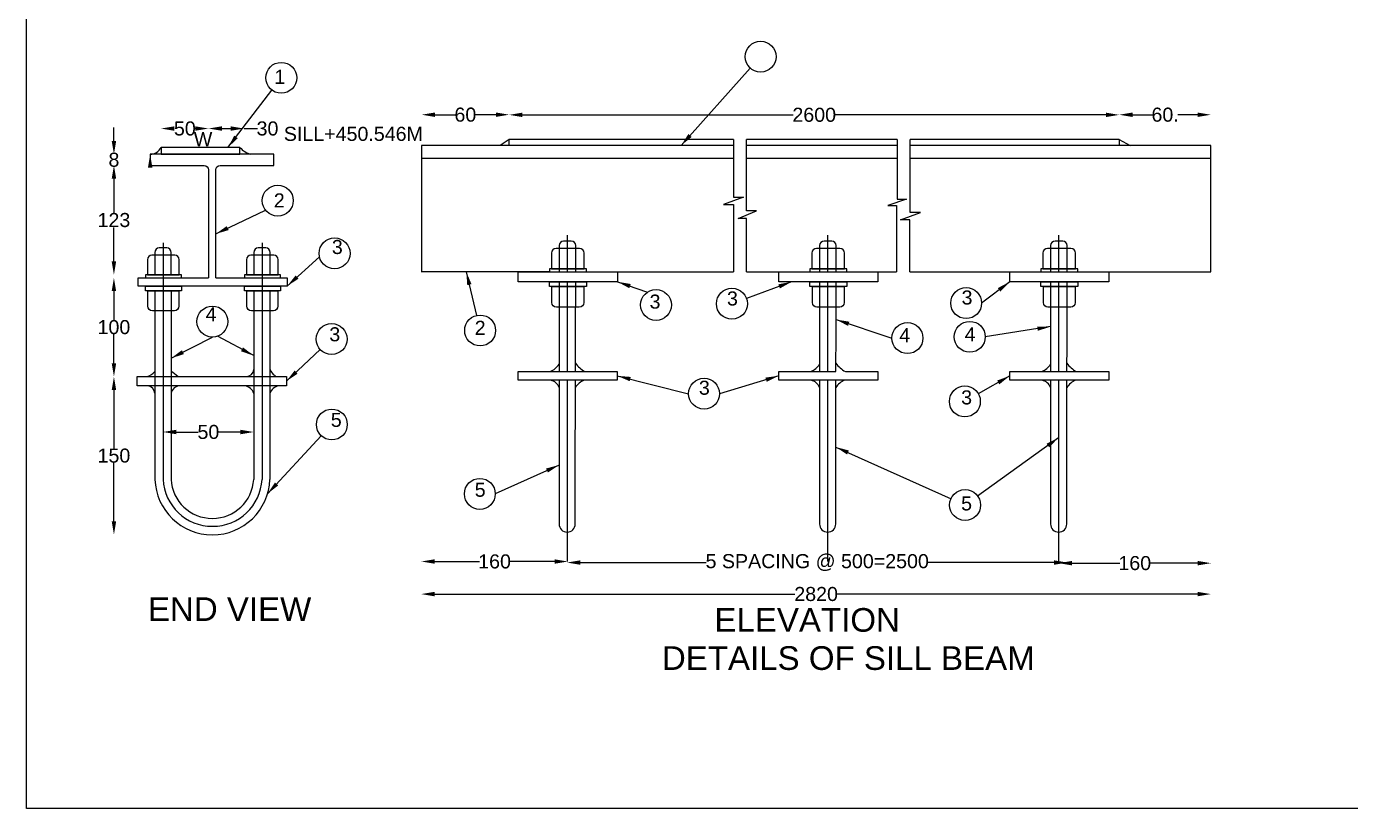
# Model space of a CAD drawing. Header units: inches. Extents: x 1509 to 4188, y -1217 to 874.
# Drawn here: x 1509 to 2404, y -1217 to -688 of the extents above; entities that cross this region are included whole.
import ezdxf

# ---------------------------------------------------------------- set-up
doc = ezdxf.new("R2010")
doc.units = ezdxf.units.IN
doc.header["$MEASUREMENT"] = 0
doc.layers.add('DIMENSIONS', color=7, linetype='Continuous')
doc.layers.add('TEXT', color=1, linetype='Continuous')
doc.styles.get("Standard").update_dxf_attribs({"font": 'arial.ttf', "height": 9.5})
doc.dimstyles.get("Standard").update_dxf_attribs({"dimtxt": 11, "dimasz": 9, "dimexe": 0.18, "dimexo": 0.0625, "dimgap": 0.09, "dimtad": 0, "dimtih": 1, "dimtoh": 1, "dimdec": 4, "dimzin": 0, "dimdsep": 46, "dimtxsty": 'Standard', "dimcen": 0.09, "dimse1": 1, "dimse2": 1, "dimadec": 0, "dimazin": 0, "dimtfac": 1, "dimtdec": 4, "dimtofl": 0, "dimtmove": 0, "dimatfit": 3, "dimfxl": 1, "dimtolj": 1, "dimtzin": 0, "dimarcsym": 0})

# ---------------------------------------------------------------- blocks, each defined once
blk = doc.blocks.new('*D56')
at = {"layer": 'Defpoints', "color": 0, "transparency": 16777216}
for p in [(1592.58, -774.44), (1567.69, -782.01), (1592.58, -782.01)]:
    blk.add_point(p, dxfattribs=at)
at = {"layer": 'DIMENSIONS', "color": 0, "lineweight": -2, "transparency": 16777216}
for p, q in [((1567.69, -765.44), (1567.69, -756.44)), ((1567.69, -791.01), (1567.69, -800.01))]:
    blk.add_line(p, q, dxfattribs=at)
at = {"layer": 'DIMENSIONS', "color": 0, "transparency": 16777216}
for points in [[(1566.19, -765.44), (1569.19, -765.44), (1567.69, -774.44)], [(1566.19, -791.01), (1569.19, -791.01), (1567.69, -782.01)]]:
    blk.add_solid(points, dxfattribs=at)
at = {"layer": 'DIMENSIONS', "color": 0, "transparency": 16777216, "insert": (1567.69, -778.22), "char_height": 9.5, "attachment_point": 5}
blk.add_mtext('\\A1;8', dxfattribs=at)
blk = doc.blocks.new('*D57')
at = {"layer": 'Defpoints', "color": 0, "transparency": 16777216}
for p in [(1607, -782.01), (1567.67, -855.94), (1601.16, -855.94)]:
    blk.add_point(p, dxfattribs=at)
at = {"layer": 'DIMENSIONS', "color": 0, "lineweight": -2, "transparency": 16777216}
for p, q in [((1567.67, -791.01), (1567.67, -814.03)), ((1567.67, -846.94), (1567.67, -823.92))]:
    blk.add_line(p, q, dxfattribs=at)
at = {"layer": 'DIMENSIONS', "color": 0, "transparency": 16777216}
for points in [[(1566.17, -791.01), (1569.17, -791.01), (1567.67, -782.01)], [(1566.17, -846.94), (1569.17, -846.94), (1567.67, -855.94)]]:
    blk.add_solid(points, dxfattribs=at)
at = {"layer": 'DIMENSIONS', "color": 0, "transparency": 16777216, "insert": (1567.67, -818.97), "char_height": 9.5, "attachment_point": 5}
blk.add_mtext('\\A1;123', dxfattribs=at)
blk = doc.blocks.new('*D58')
at = {"layer": 'Defpoints', "color": 0, "transparency": 16777216}
for p in [(1600.9, -857.93), (1567.67, -924.79), (1600.9, -924.79)]:
    blk.add_point(p, dxfattribs=at)
at = {"layer": 'DIMENSIONS', "color": 0, "lineweight": -2, "transparency": 16777216}
for p, q in [((1567.67, -866.93), (1567.67, -886.42)), ((1567.67, -915.79), (1567.67, -896.3))]:
    blk.add_line(p, q, dxfattribs=at)
at = {"layer": 'DIMENSIONS', "color": 0, "transparency": 16777216}
for points in [[(1566.17, -866.93), (1569.17, -866.93), (1567.67, -857.93)], [(1566.17, -915.79), (1569.17, -915.79), (1567.67, -924.79)]]:
    blk.add_solid(points, dxfattribs=at)
at = {"layer": 'DIMENSIONS', "color": 0, "transparency": 16777216, "insert": (1567.67, -891.36), "char_height": 9.5, "attachment_point": 5}
blk.add_mtext('\\A1;100', dxfattribs=at)
blk = doc.blocks.new('*D59')
at = {"layer": 'Defpoints', "color": 0, "transparency": 16777216}
for p in [(1600.9, -924.79), (1567.67, -1031.61), (1631.02, -1031.61)]:
    blk.add_point(p, dxfattribs=at)
at = {"layer": 'DIMENSIONS', "color": 0, "lineweight": -2, "transparency": 16777216}
for p, q in [((1567.67, -933.79), (1567.67, -973.26)), ((1567.67, -1022.61), (1567.67, -983.14))]:
    blk.add_line(p, q, dxfattribs=at)
at = {"layer": 'DIMENSIONS', "color": 0, "transparency": 16777216}
for points in [[(1566.17, -933.79), (1569.17, -933.79), (1567.67, -924.79)], [(1566.17, -1022.61), (1569.17, -1022.61), (1567.67, -1031.61)]]:
    blk.add_solid(points, dxfattribs=at)
at = {"layer": 'DIMENSIONS', "color": 0, "transparency": 16777216, "insert": (1567.67, -978.2), "char_height": 9.5, "attachment_point": 5}
blk.add_mtext('\\A1;150', dxfattribs=at)
blk = doc.blocks.new('*D60')
at = {"layer": 'Defpoints', "color": 0, "transparency": 16777216}
for p in [(1600.9, -962.22), (1662.24, -962.22), (1662.24, -962.22)]:
    blk.add_point(p, dxfattribs=at)
at = {"layer": 'DIMENSIONS', "color": 0, "lineweight": -2, "transparency": 16777216}
for p, q in [((1609.9, -962.22), (1624.69, -962.22)), ((1653.24, -962.22), (1638.45, -962.22))]:
    blk.add_line(p, q, dxfattribs=at)
at = {"layer": 'DIMENSIONS', "color": 0, "transparency": 16777216}
for points in [[(1609.9, -960.72), (1609.9, -963.72), (1600.9, -962.22)], [(1653.24, -960.72), (1653.24, -963.72), (1662.24, -962.22)]]:
    blk.add_solid(points, dxfattribs=at)
at = {"layer": 'DIMENSIONS', "color": 0, "transparency": 16777216, "insert": (1631.57, -962.22), "char_height": 9.5, "attachment_point": 5}
blk.add_mtext('\\A1;50', dxfattribs=at)
blk = doc.blocks.new('*D61')
at = {"layer": 'Defpoints', "color": 0, "transparency": 16777216}
for p in [(1631.67, -757.07), (1599.58, -774.44), (1631.67, -785.01)]:
    blk.add_point(p, dxfattribs=at)
at = {"layer": 'DIMENSIONS', "color": 0, "lineweight": -2, "transparency": 16777216}
for p, q in [((1608.58, -757.07), (1608.75, -757.07)), ((1622.67, -757.07), (1622.5, -757.07))]:
    blk.add_line(p, q, dxfattribs=at)
at = {"layer": 'DIMENSIONS', "color": 0, "transparency": 16777216}
for points in [[(1608.58, -755.57), (1608.58, -758.57), (1599.58, -757.07)], [(1622.67, -755.57), (1622.67, -758.57), (1631.67, -757.07)]]:
    blk.add_solid(points, dxfattribs=at)
at = {"layer": 'DIMENSIONS', "color": 0, "transparency": 16777216, "insert": (1615.63, -757.07), "char_height": 9.5, "attachment_point": 5}
blk.add_mtext('\\A1;50', dxfattribs=at)
blk = doc.blocks.new('*D62')
at = {"layer": 'Defpoints', "color": 0, "transparency": 16777216}
for p in [(1631.67, -757.07), (1655.68, -755.68), (1655.68, -757.07)]:
    blk.add_point(p, dxfattribs=at)
at = {"layer": 'DIMENSIONS', "color": 0, "lineweight": -2, "transparency": 16777216}
for p, q in [((1640.67, -757.07), (1646.68, -757.07)), ((1655.68, -757.07), (1664.68, -757.07))]:
    blk.add_line(p, q, dxfattribs=at)
at = {"layer": 'DIMENSIONS', "color": 0, "transparency": 16777216}
for points in [[(1640.67, -755.57), (1640.67, -758.57), (1631.67, -757.07)], [(1646.68, -755.57), (1646.68, -758.57), (1655.68, -757.07)]]:
    blk.add_solid(points, dxfattribs=at)
at = {"layer": 'DIMENSIONS', "color": 0, "transparency": 16777216, "insert": (1671.55, -757.07), "char_height": 9.5, "attachment_point": 5}
blk.add_mtext('\\A1;30', dxfattribs=at)
blk = doc.blocks.new('*D63')
at = {"layer": 'Defpoints', "color": 0, "transparency": 16777216}
for p in [(1835.02, -747.72), (1775.77, -768.47), (1835.02, -768.47)]:
    blk.add_point(p, dxfattribs=at)
at = {"layer": 'DIMENSIONS', "color": 0, "lineweight": -2, "transparency": 16777216}
for p, q in [((1784.77, -747.72), (1798.49, -747.72)), ((1826.02, -747.72), (1812.3, -747.72))]:
    blk.add_line(p, q, dxfattribs=at)
at = {"layer": 'DIMENSIONS', "color": 0, "transparency": 16777216}
for points in [[(1784.77, -746.22), (1784.77, -749.22), (1775.77, -747.72)], [(1826.02, -746.22), (1826.02, -749.22), (1835.02, -747.72)]]:
    blk.add_solid(points, dxfattribs=at)
at = {"layer": 'DIMENSIONS', "color": 0, "transparency": 16777216, "insert": (1805.39, -747.72), "char_height": 9.5, "attachment_point": 5}
blk.add_mtext('\\A1;60', dxfattribs=at)
blk = doc.blocks.new('*D64')
at = {"layer": 'Defpoints', "color": 0, "transparency": 16777216}
for p in [(2247.73, -747.82), (1835.02, -764.43), (2247.73, -764.43)]:
    blk.add_point(p, dxfattribs=at)
at = {"layer": 'DIMENSIONS', "color": 0, "lineweight": -2, "transparency": 16777216}
for p, q in [((1844.02, -747.82), (2027.03, -747.82)), ((2238.73, -747.82), (2055.71, -747.82))]:
    blk.add_line(p, q, dxfattribs=at)
at = {"layer": 'DIMENSIONS', "color": 0, "transparency": 16777216}
for points in [[(1844.02, -746.32), (1844.02, -749.32), (1835.02, -747.82)], [(2238.73, -746.32), (2238.73, -749.32), (2247.73, -747.82)]]:
    blk.add_solid(points, dxfattribs=at)
at = {"layer": 'DIMENSIONS', "color": 0, "transparency": 16777216, "insert": (2041.37, -747.82), "char_height": 9.5, "attachment_point": 5}
blk.add_mtext('\\A1;2600', dxfattribs=at)
blk = doc.blocks.new('*D65')
at = {"layer": 'Defpoints', "color": 0, "transparency": 16777216}
for p in [(2309.73, -747.74), (2247.73, -764.43), (2309.73, -768.47)]:
    blk.add_point(p, dxfattribs=at)
at = {"layer": 'DIMENSIONS', "color": 0, "lineweight": -2, "transparency": 16777216}
for p, q in [((2256.73, -747.74), (2270.24, -747.74)), ((2300.73, -747.74), (2287.22, -747.74))]:
    blk.add_line(p, q, dxfattribs=at)
at = {"layer": 'DIMENSIONS', "color": 0, "transparency": 16777216}
for points in [[(2256.73, -746.24), (2256.73, -749.24), (2247.73, -747.74)], [(2300.73, -746.24), (2300.73, -749.24), (2309.73, -747.74)]]:
    blk.add_solid(points, dxfattribs=at)
at = {"layer": 'DIMENSIONS', "color": 0, "transparency": 16777216, "insert": (2278.73, -747.74), "char_height": 9.5, "attachment_point": 5}
blk.add_mtext('\\A1;60.', dxfattribs=at)
blk = doc.blocks.new('*D66')
at = {"layer": 'Defpoints', "color": 0, "transparency": 16777216}
for p in [(1775.57, -853.85), (1874.74, -853.85), (1874.74, -1049.76)]:
    blk.add_point(p, dxfattribs=at)
at = {"layer": 'DIMENSIONS', "color": 0, "lineweight": -2, "transparency": 16777216}
for p, q in [((1784.57, -1049.76), (1815.03, -1049.76)), ((1865.74, -1049.76), (1835.27, -1049.76))]:
    blk.add_line(p, q, dxfattribs=at)
at = {"layer": 'DIMENSIONS', "color": 0, "transparency": 16777216}
for points in [[(1784.57, -1048.26), (1784.57, -1051.26), (1775.57, -1049.76)], [(1865.74, -1048.26), (1865.74, -1051.26), (1874.74, -1049.76)]]:
    blk.add_solid(points, dxfattribs=at)
at = {"layer": 'DIMENSIONS', "color": 0, "transparency": 16777216, "insert": (1825.15, -1049.76), "char_height": 9.5, "attachment_point": 5}
blk.add_mtext('\\A1;160', dxfattribs=at)
blk = doc.blocks.new('*D67')
at = {"layer": 'Defpoints', "color": 0, "transparency": 16777216}
for p in [(1874.21, -853.85), (2212.58, -851.8), (2212.58, -1050.47)]:
    blk.add_point(p, dxfattribs=at)
at = {"layer": 'DIMENSIONS', "color": 0, "lineweight": -2, "transparency": 16777216}
for p, q in [((1883.21, -1050.47), (1968.36, -1050.47)), ((2203.58, -1050.47), (2118.42, -1050.47))]:
    blk.add_line(p, q, dxfattribs=at)
at = {"layer": 'DIMENSIONS', "color": 0, "transparency": 16777216}
for points in [[(1883.21, -1048.97), (1883.21, -1051.97), (1874.21, -1050.47)], [(2203.58, -1048.97), (2203.58, -1051.97), (2212.58, -1050.47)]]:
    blk.add_solid(points, dxfattribs=at)
at = {"layer": 'DIMENSIONS', "color": 0, "transparency": 16777216, "insert": (2043.39, -1050.47), "char_height": 9.5, "attachment_point": 5}
blk.add_mtext('\\A1;5 SPACING @ 500=2500', dxfattribs=at)
blk = doc.blocks.new('*D68')
at = {"layer": 'Defpoints', "color": 0, "transparency": 16777216}
for p in [(2206.68, -853.85), (2309.73, -853.85), (2309.73, -1050.88)]:
    blk.add_point(p, dxfattribs=at)
at = {"layer": 'DIMENSIONS', "color": 0, "lineweight": -2, "transparency": 16777216}
for p, q in [((2215.68, -1050.88), (2248.08, -1050.88)), ((2300.73, -1050.88), (2268.32, -1050.88))]:
    blk.add_line(p, q, dxfattribs=at)
at = {"layer": 'DIMENSIONS', "color": 0, "transparency": 16777216}
for points in [[(2215.68, -1049.38), (2215.68, -1052.38), (2206.68, -1050.88)], [(2300.73, -1049.38), (2300.73, -1052.38), (2309.73, -1050.88)]]:
    blk.add_solid(points, dxfattribs=at)
at = {"layer": 'DIMENSIONS', "color": 0, "transparency": 16777216, "insert": (2258.2, -1050.88), "char_height": 9.5, "attachment_point": 5}
blk.add_mtext('\\A1;160', dxfattribs=at)
blk = doc.blocks.new('*D69')
at = {"layer": 'Defpoints', "color": 0, "transparency": 16777216}
for p in [(1775.57, -853.85), (2309.73, -853.85), (2309.73, -1071.78)]:
    blk.add_point(p, dxfattribs=at)
at = {"layer": 'DIMENSIONS', "color": 0, "lineweight": -2, "transparency": 16777216}
for p, q in [((1784.57, -1071.78), (2028.31, -1071.78)), ((2300.73, -1071.78), (2056.99, -1071.78))]:
    blk.add_line(p, q, dxfattribs=at)
at = {"layer": 'DIMENSIONS', "color": 0, "transparency": 16777216}
for points in [[(1784.57, -1070.28), (1784.57, -1073.28), (1775.57, -1071.78)], [(2300.73, -1070.28), (2300.73, -1073.28), (2309.73, -1071.78)]]:
    blk.add_solid(points, dxfattribs=at)
at = {"layer": 'DIMENSIONS', "color": 0, "transparency": 16777216, "insert": (2042.65, -1071.78), "char_height": 9.5, "attachment_point": 5}
blk.add_mtext('\\A1;2820', dxfattribs=at)

msp = doc.modelspace()

# ---------------------------------------------------------------- linework, layer by layer
at = {"color": 0}
for points in [[(1508.52325, 873.70881), (4180.28475, 873.70881), (4180.28475, -1216.73034), (1508.52325, -1216.73034)], [(1599.5826, -774.43799), (1652.94532, -774.43799), (1652.94532, -769.86517), (1599.5826, -769.86517)], [(1589.01845, -857.92567), (1613.30261, -857.92567), (1613.30261, -855.93637), (1589.01845, -855.93637)], [(1655.97889, -857.92567), (1680.26305, -857.92567), (1680.26305, -855.93637), (1655.97889, -855.93637)], [(1841.15309, -853.8513), (1908.26127, -853.8513), (1908.26127, -860.6641), (1841.15309, -860.6641)], [(1862.21745, -853.8513), (1887.25969, -853.8513), (1887.25969, -851.7999), (1862.21745, -851.7999)], [(2017.35066, -853.8513), (2084.45884, -853.8513), (2084.45884, -860.6641), (2017.35066, -860.6641)], [(2038.41502, -853.8513), (2063.45726, -853.8513), (2063.45726, -851.7999), (2038.41502, -851.7999)], [(2173.61847, -853.8513), (2240.72665, -853.8513), (2240.72665, -860.6641), (2173.61847, -860.6641)], [(2194.68283, -853.8513), (2219.72507, -853.8513), (2219.72507, -851.7999), (2194.68283, -851.7999)], [(1589.01845, -863.53887), (1613.30261, -863.53887), (1613.30261, -866.69912), (1589.01845, -866.69912)], [(1655.97889, -863.53887), (1680.26305, -863.53887), (1680.26305, -866.69912), (1655.97889, -866.69912)], [(1862.21745, -860.67979), (1887.25969, -860.67979), (1887.25969, -863.93868), (1862.21745, -863.93868)], [(2038.41502, -860.67979), (2063.45726, -860.67979), (2063.45726, -863.93868), (2038.41502, -863.93868)], [(2194.68283, -860.67979), (2219.72507, -860.67979), (2219.72507, -863.93868), (2194.68283, -863.93868)], [(1841.19284, -921.27122), (1908.18424, -921.27122), (1908.18424, -927.23533), (1841.19284, -927.23533)], [(2173.65823, -921.27122), (2240.64962, -921.27122), (2240.64962, -927.23533), (2173.65823, -927.23533)], [(1583.45738, -924.78585), (1684.33689, -924.78585), (1684.33689, -930.93741), (1583.45738, -930.93741)]]:
    msp.add_lwpolyline(points, close=True, dxfattribs=at)
for points in [[(1986.69902, -768.46772), (1775.76763, -768.46772), (1775.76763, -853.8513)], [(1835.01531, -764.4286), (1828.82888, -768.46772)], [(1986.69902, -764.4286), (1835.01531, -764.4286)], [(1835.01531, -768.46772), (1835.01531, -764.4286)], [(1986.69902, -764.4286), (1986.69902, -803.55704), (1993.49316, -803.55704), (1980.01467, -808.33466), (1986.86186, -808.33466), (1986.86186, -853.8513)], [(1995.51447, -853.8513), (1995.51447, -817.84191), (1989.88385, -817.84191), (2002.3522, -812.72185), (1995.50595, -812.72185), (1995.50595, -764.4286)], [(2097.37053, -764.4286), (1995.50595, -764.4286)], [(2097.37053, -768.46772), (1995.50595, -768.46772)], [(2097.37053, -764.4286), (2097.37053, -804.79299), (2103.90208, -804.79299), (2091.08447, -809.0802), (2097.04857, -809.0802), (2097.04857, -853.8513)], [(2106.15342, -853.8513), (2106.15342, -818.70846), (2099.75139, -818.70846), (2113.28538, -813.84781), (2106.26462, -813.84781), (2106.26462, -764.4286)], [(2106.15342, -853.8513), (2309.72783, -853.8513), (2309.72783, -768.46772), (2106.26462, -768.46772)], [(2247.73399, -764.4286), (2106.26462, -764.4286)], [(2247.73399, -764.4286), (2247.73399, -768.46772)], [(2247.73399, -764.4286), (2255.06662, -768.46772)], [(1986.69902, -777.40541), (1775.76763, -777.40541)], [(2097.37053, -777.40541), (1995.50595, -777.40541)], [(2309.72783, -777.40541), (2106.26462, -777.40541)], [(1874.21274, -829.22255), (1874.21274, -853.8513)], [(2050.41031, -829.22255), (2050.41031, -853.8513)], [(2206.67812, -829.22255), (2206.67812, -853.8513)], [(1600.90187, -834.25355), (1600.90187, -994.21739)], [(1667.83789, -834.25355), (1667.83789, -994.21739)], [(1636.50199, -857.92567), (1684.88045, -857.92567), (1684.88045, -863.53887), (1584.02847, -863.53887), (1584.02847, -857.92567), (1631.66808, -857.92567)], [(1862.21745, -853.8513), (1775.56504, -853.8513)], [(1868.78273, -851.7999), (1868.78273, -853.8513)], [(1887.25969, -853.8513), (1986.86186, -853.8513)], [(1995.51447, -853.8513), (2097.04857, -853.8513)], [(2044.9803, -851.7999), (2044.9803, -853.8513)], [(2201.24812, -851.7999), (2201.24812, -853.8513)], [(1595.38499, -866.69912), (1595.38499, -994.21739)], [(1606.31087, -866.69912), (1606.31087, -994.21739)], [(1662.24398, -866.69912), (1662.24398, -994.21739)], [(1673.16986, -866.69912), (1673.16986, -994.21739)], [(1868.78273, -860.6641), (1868.78273, -921.27122)], [(1874.21274, -860.6641), (1874.21274, -921.27122)], [(2044.9803, -860.6641), (2044.9803, -921.27122)], [(2050.41031, -860.6641), (2050.41031, -921.27122)], [(2201.24812, -860.6641), (2201.24812, -921.27122)], [(2206.67812, -860.6641), (2206.67812, -921.27122)], [(2062.42554, -921.27122), (2084.38181, -921.27122), (2084.38181, -927.23533), (2017.39041, -927.23533), (2017.39041, -921.27122), (2056.06423, -921.27122)], [(1874.21274, -927.23533), (1874.21274, -1049.75828)], [(2050.41031, -927.23533), (2050.41031, -1049.75828)], [(2206.67812, -927.23533), (2206.67812, -1049.75828)]]:
    msp.add_lwpolyline(points, dxfattribs=at)
for points in [[(1636.50199, -857.92567), (1636.50199, -785.00823, -0.414213562), (1639.50199, -782.00823), (1675.84039, -782.00823), (1675.84039, -774.43799), (1592.1812, -774.43799), (1592.1812, -782.00823), (1628.66808, -782.00823, -0.414213562), (1631.66808, -785.00823), (1631.66808, -857.92567)], [(1880.10161, -853.8513, -0.000013058), (1880.11057, -851.7999)], [(2056.29918, -853.8513, -0.000013058), (2056.30814, -851.7999)], [(2212.56699, -853.8513, -0.000013058), (2212.57595, -851.7999)], [(1879.86666, -921.27122, -0.000385796), (1880.07261, -860.6641, -0.000385796)], [(2056.06423, -921.27122, -0.000385796), (2056.27018, -860.6641, -0.000385796)], [(2212.33205, -921.27122, -0.000385796), (2212.53799, -860.6641, -0.000385796)], [(1868.78273, -927.23533), (1868.78273, -1024.42214, 1), (1879.73121, -1024.42214, -0.000618642), (1879.85145, -927.23533)], [(2044.9803, -927.23533), (2044.9803, -1024.42214, 1), (2055.92877, -1024.42214, -0.000618642), (2056.04902, -927.23533)], [(2201.24812, -927.23533), (2201.24812, -1024.42214, 1), (2212.19659, -1024.42214, -0.000618642), (2212.31684, -927.23533)]]:
    msp.add_lwpolyline(points, format="xyb", dxfattribs=at)
for points in [[(1595.38499, -855.93637), (1606.36991, -855.93637), (1606.36991, -840.80319, 0.414213562), (1603.36991, -837.80319), (1598.38499, -837.80319, 0.414213562), (1595.38499, -840.80319)], [(1662.34542, -855.93637), (1673.33035, -855.93637), (1673.33035, -840.80319, 0.414213562), (1670.33035, -837.80319), (1665.34542, -837.80319, 0.414213562), (1662.34542, -840.80319)], [(1863.62985, -851.7999), (1885.68931, -851.7999), (1885.68931, -841.25877, 0.414213562), (1882.59566, -838.16511), (1866.7235, -838.16511, 0.414213562), (1863.62985, -841.25877)], [(1868.78273, -851.7999), (1880.11057, -851.7999), (1880.11057, -836.19431, 0.414213562), (1877.01692, -833.10066), (1871.87638, -833.10066, 0.414213562), (1868.78273, -836.19431)], [(2039.82742, -851.7999), (2061.88688, -851.7999), (2061.88688, -841.25877, 0.414213562), (2058.79323, -838.16511), (2042.92107, -838.16511, 0.414213562), (2039.82742, -841.25877)], [(2044.9803, -851.7999), (2056.30814, -851.7999), (2056.30814, -836.19431, 0.414213562), (2053.21449, -833.10066), (2048.07395, -833.10066, 0.414213562), (2044.9803, -836.19431)], [(2196.09524, -851.7999), (2218.15469, -851.7999), (2218.15469, -841.25877, 0.414213562), (2215.06104, -838.16511), (2199.18889, -838.16511, 0.414213562), (2196.09524, -841.25877)], [(2201.24812, -851.7999), (2212.57595, -851.7999), (2212.57595, -836.19431, 0.414213562), (2209.4823, -833.10066), (2204.34177, -833.10066, 0.414213562), (2201.24812, -836.19431)], [(1590.3881, -855.93637), (1611.77977, -855.93637), (1611.77977, -845.71434, 0.414213562), (1608.77977, -842.71434), (1593.3881, -842.71434, 0.414213562), (1590.3881, -845.71434)], [(1657.34853, -855.93637), (1678.74021, -855.93637), (1678.74021, -845.71434, 0.414213562), (1675.74021, -842.71434), (1660.34853, -842.71434, 0.414213562), (1657.34853, -845.71434)], [(1590.66094, -866.69912), (1611.60473, -866.69912), (1611.60473, -877.19675, -0.414213562), (1608.60473, -880.19675), (1593.66094, -880.19675, -0.414213562), (1590.66094, -877.19675)], [(1657.62137, -866.69912), (1678.56516, -866.69912), (1678.56516, -877.19675, -0.414213562), (1675.56516, -880.19675), (1660.62137, -880.19675, -0.414213562), (1657.62137, -877.19675)], [(1863.91121, -863.93868), (1885.5088, -863.93868), (1885.5088, -874.76402, -0.414213562), (1882.41515, -877.85767), (1867.00486, -877.85767, -0.414213562), (1863.91121, -874.76402)], [(2040.10878, -863.93868), (2061.70637, -863.93868), (2061.70637, -874.76402, -0.414213562), (2058.61272, -877.85767), (2043.20243, -877.85767, -0.414213562), (2040.10878, -874.76402)], [(2196.3766, -863.93868), (2217.97418, -863.93868), (2217.97418, -874.76402, -0.414213562), (2214.88053, -877.85767), (2199.47025, -877.85767, -0.414213562), (2196.3766, -874.76402)]]:
    msp.add_lwpolyline(points, format="xyb", close=True, dxfattribs=at)
for centre in [(2005.12326, -708.4875), (1680.8947, -722.77853), (1678.50715, -805.80081), (1716.91272, -841.45314), (1934.34754, -876.32567), (1985.6833, -875.50472), (2144.14251, -875.06905), (1634.26779, -887.5659), (1815.38718, -893.58859), (1714.90127, -899.38938), (2104.43543, -898.73873), (2146.58067, -897.86852), (1966.8722, -936.32851), (2143.27174, -941.55299), (1715.08539, -957.13434), (1815.19078, -1004.05481), (2143.43739, -1011.58711)]:
    msp.add_circle(centre, 10.45763, dxfattribs=at)
for centre, radius, start, end in [((1592.38252, -766.48762), 7.95292, 268.54948716, 334.86872503), ((1665.10795, -758.58821), 16.58612, 222.83609752, 252.86339384), ((1587.3429, -914.89086), 10.25136, 285.15173017, 321.67360439), ((1587.0758, -950.25129), 34.80188, 47.03129255, 56.44741125), ((1656.96061, -919.4954), 5.30012, 273.4616242, 355.44399947), ((1680.87225, -917.48698), 7.89207, 192.58732818, 247.64364778), ((1858.36816, -909.7422), 12.3626, 291.16066696, 327.39712086), ((1894.1894, -905.75072), 17.44334, 214.89082347, 242.84390358), ((2034.56573, -909.7422), 12.3626, 291.16066696, 327.39712086), ((2070.38697, -905.75072), 17.44334, 214.89082347, 242.84390358), ((2190.83355, -909.7422), 12.3626, 291.16066696, 327.39712086), ((2226.65478, -905.75072), 17.44334, 214.89082347, 242.84390358), ((1588.91478, -937.13312), 6.58781, 10.84252414, 70.13239308), ((1612.51492, -937.25339), 6.32005, 92.05803526, 169.00541922), ((1654.81614, -938.65053), 7.84584, 18.78687637, 79.4462546), ((1680.74109, -938.76923), 8.02009, 102.43941972, 160.74021614), ((1861.41395, -934.9284), 7.8888, 20.91964042, 77.21058059), ((1890.37649, -938.98152), 12.63238, 111.58882808, 146.52145725), ((2037.61152, -934.9284), 7.8888, 20.91964042, 77.21058059), ((2066.57406, -938.98152), 12.63238, 111.58882808, 146.52145725), ((2193.87933, -934.9284), 7.8888, 20.91964042, 77.21058059), ((2222.84188, -938.98152), 12.63238, 111.58882808, 146.52145725), ((1634.27743, -992.83383), 38.91704, 182.03738499, 357.96261501), ((1634.36988, -992.45976), 33.51413, 183.00623196, 356.99376804), ((1634.27743, -992.60323), 28.0131, 183.3033107, 356.6966893)]:
    msp.add_arc(centre, radius, start, end, dxfattribs=at)

# ---------------------------------------------------------------- texts
at = {"layer": 'TEXT', "color": 0}
for s, height, p in [('1', 9.5, (1676.15167, -726.85179)), ('W', 9.5, (1621.69784, -769.00647)), ('SILL+450.546M', 9.5, (1682.6002, -765.40918)), ('2', 9.5, (1675.81305, -810.41689)), ('3', 9.5, (1715.09258, -841.88068)), ('3', 9.5, (1982.36885, -876.69637)), ('3', 9.5, (2141.05286, -876.01954)), ('3', 9.5, (1929.99002, -878.80657)), ('4', 9.5, (1629.7257, -887.36887)), ('3', 9.5, (1713.36403, -900.90169)), ('2', 9.5, (1811.71524, -896.53225)), ('4', 9.5, (2098.94554, -901.49883)), ('4', 9.5, (2143.12857, -900.90629)), ('3', 9.5, (1963.3604, -937.0481)), ('3', 9.5, (2140.75633, -943.56929)), ('5', 9.5, (1714.37988, -958.75445)), ('5', 9.5, (1811.72081, -1006.00528)), ('5', 9.5, (2140.73959, -1015.23803)), ('END VIEW', 16, (1590.68283, -1089.93672)), ('ELEVATION', 16, (1973.88559, -1097.24508)), ('DETAILS OF SILL BEAM', 16, (1938.3526, -1123.03065))]:
    msp.add_text(s, height=height, dxfattribs=at).set_placement(p)

# ---------------------------------------------------------------- dimensions: what is measured, and where the dimension line sits
at = {"layer": 'DIMENSIONS', "color": 0}
for base, p1, p2, text, picture, middle in [((1835.01531, -747.72339), (1775.76763, -768.46772), (1835.01531, -768.46772), '60', '*D63', (1805.39147, -747.72339)), ((2247.73399, -747.82294), (1835.01531, -764.4286), (2247.73399, -764.4286), '2600', '*D64', (2041.37465, -747.82294)), ((2309.72783, -747.74004), (2247.73399, -764.4286), (2309.72783, -768.46772), '60.', '*D65', (2278.73091, -747.74004)), ((1631.66808, -757.07073), (1599.5826, -774.43799), (1631.66808, -785.00823), '50', '*D61', (1615.62534, -757.07073)), ((1655.67533, -757.07073), (1631.66808, -757.07073), (1655.67533, -755.68149), '30', '*D62', (1671.55012, -757.07073)), ((1874.73857, -1049.75828), (1775.56504, -853.8513), (1874.73857, -853.8513), '160', '*D66', (1825.1518, -1049.75828)), ((2309.72783, -1071.77518), (1775.56504, -853.8513), (2309.72783, -853.8513), '2820', '*D69', (2042.64643, -1071.77518)), ((2212.57595, -1050.46873), (1874.21274, -853.8513), (2212.57595, -851.7999), '5 SPACING @ 500=2500', '*D67', (2043.39435, -1050.46873)), ((2309.72783, -1050.87957), (2206.67812, -853.8513), (2309.72783, -853.8513), '160', '*D68', (2258.20298, -1050.87957)), ((1662.24398, -962.221), (1600.90187, -962.221), (1662.24398, -962.221), '50', '*D60', (1631.57293, -962.221))]:
    dim = msp.add_linear_dim(base=base, p1=p1, p2=p2, text=text, dimstyle='Standard', dxfattribs=at)
    dim.commit()
    dim.dimension.update_dxf_attribs({"geometry": picture, "text_midpoint": middle})
dim = msp.add_linear_dim(base=(1567.6898, -782.00823), p1=(1592.58384, -774.43799), p2=(1592.58384, -782.00823), angle=90, text='8', dimstyle='Standard', dxfattribs=at)
dim.commit()
dim.dimension.update_dxf_attribs({"geometry": '*D56', "text_midpoint": (1567.6898, -778.22311), "dimtype": 160})
for base, p1, p2, text, picture, middle in [((1567.66963, -855.93637), (1607.0002, -782.00823), (1601.16053, -855.93637), '123', '*D57', (1567.66963, -818.9723)), ((1567.67198, -924.78585), (1600.90187, -857.92567), (1600.90187, -924.78585), '100', '*D58', (1567.67198, -891.35576)), ((1567.67198, -1031.614), (1600.90187, -924.78585), (1631.01644, -1031.614), '150', '*D59', (1567.67198, -978.19993))]:
    dim = msp.add_linear_dim(base=base, p1=p1, p2=p2, angle=90, text=text, dimstyle='Standard', dxfattribs=at)
    dim.commit()
    dim.dimension.update_dxf_attribs({"geometry": picture, "text_midpoint": middle})

# ---------------------------------------------------------------- leaders
at = {"color": 0}
for points in [[(1644.80386, -769.86517), (1674.53294, -731.07854)], [(1636.50199, -828.25555), (1670.25839, -812.22887)], [(1684.88045, -863.53887), (1706.70417, -843.72198)], [(1806.03429, -853.8513), (1812.99126, -883.40912)], [(1908.26127, -860.6641), (1928.56311, -867.61346)], [(2026.08746, -860.6641), (1995.4997, -871.89912)], [(2173.61847, -860.6641), (2154.60015, -875.06905)], [(2056.1719, -886.23076), (2093.97779, -898.73873)], [(2201.24812, -890.96766), (2157.03831, -897.86852)], [(1606.31087, -912.3482), (1634.26779, -898.02353)], [(1662.24398, -910.58398), (1637.70276, -897.4433)], [(1684.33689, -927.86163), (1707.24935, -906.51752)], [(1908.18424, -924.25327), (1956.41457, -936.32851)], [(2017.39041, -924.25327), (1977.32984, -936.32851)], [(2173.65823, -924.25327), (2152.35974, -936.37898)], [(1671.57683, -1003.93743), (1707.96521, -964.79367)], [(2206.67812, -966.07276), (2151.92533, -1005.47834)], [(2055.96326, -972.37646), (2133.89463, -1007.30952)]]:
    msp.add_leader(points, dimstyle='Standard', override={"dimgap": 0.09, "dimtad": 0}, dxfattribs=at)
at = {"layer": 'DIMENSIONS', "color": 0}
for points in [[(1951.36097, -768.46772), (1998.14326, -716.27478)], [(1592.1812, -774.43799), (1592.1812, -782.00823)], [(1868.78273, -984.53032), (1825.64841, -1004.05481)]]:
    msp.add_leader(points, dimstyle='Standard', override={"dimgap": 0.09, "dimtad": 0}, dxfattribs=at)

doc.saveas('drawing.dxf')
